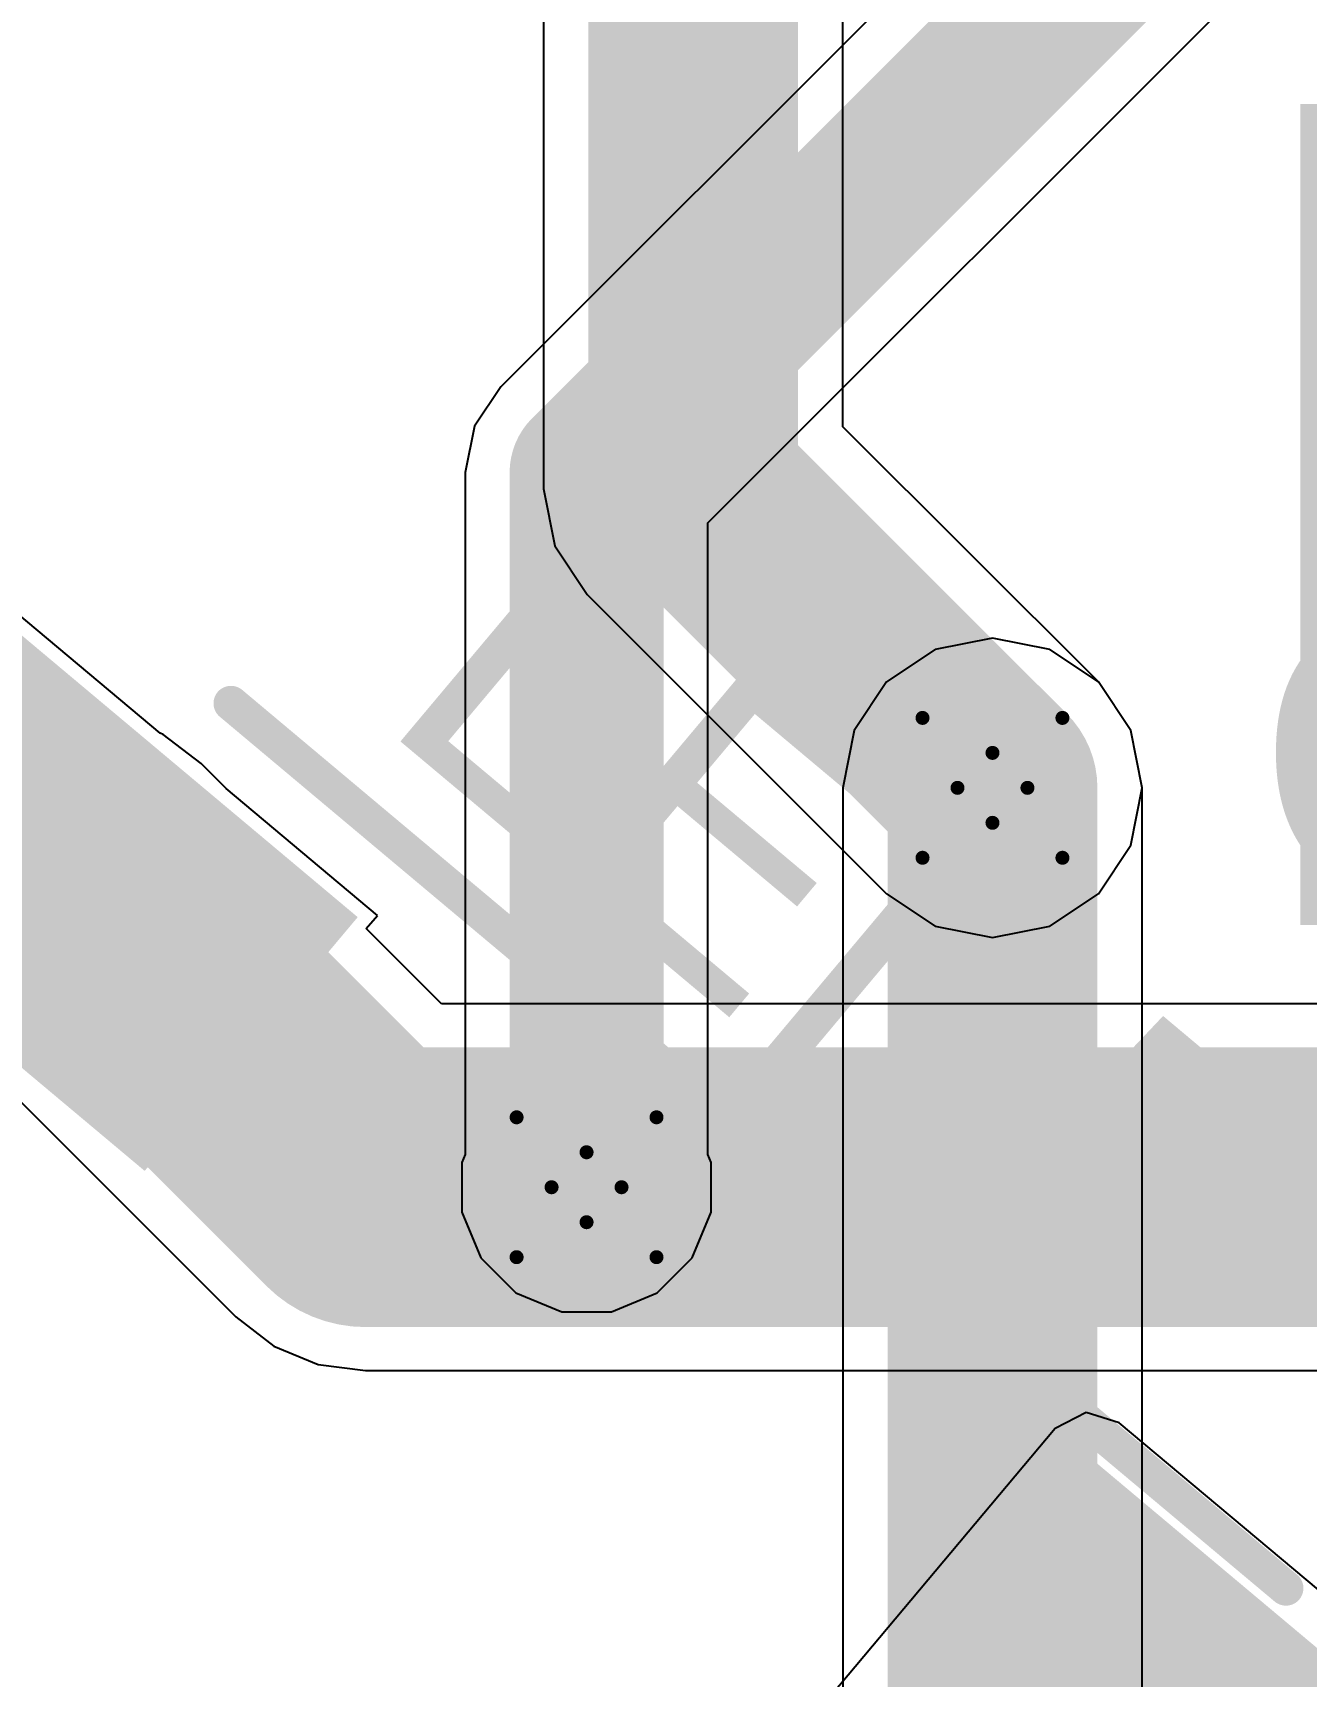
# Model space of a CAD drawing. Header units: inches. Extents: x -5 to 426, y -53 to 116.
# Drawn here: x 6.15 to 10.77, y -42.32 to -36.35 of the extents above; entities that cross this region are included whole.
import ezdxf

# ---------------------------------------------------------------- set-up
doc = ezdxf.new("R2010")
doc.units = ezdxf.units.IN
for name, color, linetype in [('Board Outline', 216, 'Continuous'), ('Bottom Layer', 5, 'Continuous'), ('Drill Drawing', 1, 'Continuous'), ('Top Layer', 1, 'Continuous'), ('Top Overlay', 2, 'Continuous'), ('Top Paste', 8, 'Continuous'), ('Top Solder', 216, 'Continuous'), ('Via Holes', 16, 'Continuous')]:
    doc.layers.add(name, color=color, linetype=linetype)
doc.styles.add('Arial', font='', dxfattribs={"height": 0.2})
doc.styles.get('Arial').set_extended_font_data('Arial')

# ---------------------------------------------------------------- blocks, each defined once
blk = doc.blocks.new('WS2812B_XF02_W_25')
at = {"layer": 'Top Layer'}
for points in [[(-3.25, 2.15), (-1.75, 2.15), (-1.75, 1.15), (-3.25, 1.15)], [(3.25, 1.15), (1.75, 1.15), (1.75, 2.15), (3.25, 2.15)]]:
    blk.add_hatch(color=1, dxfattribs=at).paths.add_polyline_path(points)
at = {"layer": 'Top Paste'}
for points in [[(-3.25, 2.15), (-1.75, 2.15), (-1.75, 1.15), (-3.25, 1.15)], [(3.25, 1.15), (1.75, 1.15), (1.75, 2.15), (3.25, 2.15)]]:
    blk.add_hatch(color=8, dxfattribs=at).paths.add_polyline_path(points)
at = {"layer": 'Top Solder'}
for points in [[(-3.3516, 2.2516), (-1.6484, 2.2516), (-1.6484, 1.0484), (-3.3516, 1.0484)], [(3.3516, 1.0484), (1.6484, 1.0484), (1.6484, 2.2516), (3.3516, 2.2516)]]:
    blk.add_hatch(color=216, dxfattribs=at).paths.add_polyline_path(points)
at = {"layer": 'Top Overlay'}
blk.add_lwpolyline([(-2.5, 2.5508, 0.127, 0.127, 0), (2.5, 2.5508, 0.127, 0.127, 0)], format="xyseb", dxfattribs=at)
for points in [[(-2.5318, 2.5508, 0.0635, 0.0635, 1), (-2.4683, 2.5508, 0.0635, 0.0635, 1)], [(2.4682, 2.5508, 0.0635, 0.0635, 1), (2.5317, 2.5508, 0.0635, 0.0635, 1)]]:
    blk.add_lwpolyline(points, format="xyseb", close=True, dxfattribs=at)

msp = doc.modelspace()

# ---------------------------------------------------------------- hatches: boundary and pattern name
at = {"layer": 'Bottom Layer'}
h = msp.add_hatch(color=5, dxfattribs=at)
edge = h.paths.add_edge_path()
edge.add_arc((9.6337, -39.089), 0.3, 0, 360)
h = msp.add_hatch(color=5, dxfattribs=at)
edge = h.paths.add_edge_path()
edge.add_arc((8.1599, -40.5396), 0.3, 0, 360)
at = {"layer": 'Top Layer'}
for points in [[(10.7513, -39.5871), (17.4442, -39.5871), (17.4442, -36.6051), (10.7513, -36.6051)], [(9.1479, -42.5229), (10.8559, -43.9561), (11.6961, -42.9548), (9.9881, -41.5216)]]:
    msp.add_hatch(color=1, dxfattribs=at).paths.add_polyline_path(points)
h = msp.add_hatch(color=1, dxfattribs=at)
edge = h.paths.add_edge_path()
edge.add_arc((9.6337, -39.089), 0.3, 0, 360)
h = msp.add_hatch(color=1, dxfattribs=at)
edge = h.paths.add_edge_path()
edge.add_arc((8.1599, -40.5396), 0.3, 0, 360)
at = {"layer": 'Via Holes'}
h = msp.add_hatch(color=7, dxfattribs=at)
edge = h.paths.add_edge_path()
edge.add_arc((9.6337, -39.089), 0.15, 0, 360)
h = msp.add_hatch(color=7, dxfattribs=at)
edge = h.paths.add_edge_path()
edge.add_arc((8.1599, -40.5396), 0.15, 0, 360)

# ---------------------------------------------------------------- linework, layer by layer
at = {"layer": 'Board Outline'}
msp.add_lwpolyline([(49.7725, 6.3481, 0.254, 0.254, -1.144567), (-0.2979, -38.4414, 0.254, 0.254, 0)], format="xyseb", dxfattribs=at)
at = {"layer": 'Bottom Layer'}
for p, q in [((10.0564, -35.4249), (7.8486, -37.6327)), ((8.6002, -38.1264), (10.679, -36.0475)), ((7.8486, -37.6327), (7.7532, -37.7756)), ((7.7532, -37.7756), (7.7196, -37.944)), ((7.7196, -37.944), (7.7196, -40.4203)), ((8.6002, -40.4203), (8.6002, -38.1264)), ((9.6337, -38.5452), (9.4255, -38.5866)), ((9.8418, -38.5866), (9.6337, -38.5452)), ((9.4255, -38.5866), (9.2491, -38.7045)), ((10.0182, -38.7045), (9.8418, -38.5866)), ((9.2491, -38.7045), (9.1312, -38.8809)), ((10.1361, -38.8809), (10.0182, -38.7045)), ((9.1312, -38.8809), (9.0898, -39.089)), ((10.1775, -39.089), (10.1361, -38.8809)), ((9.0898, -39.089), (9.0898, -44.248)), ((10.1775, -44.0227), (10.1775, -39.089)), ((7.7196, -40.4203), (7.7075, -40.4496)), ((7.7075, -40.4496), (7.7075, -40.6296)), ((8.6123, -40.4496), (8.6002, -40.4203)), ((8.6123, -40.6296), (8.6123, -40.4496)), ((7.7075, -40.6296), (7.7764, -40.7958)), ((8.5434, -40.7958), (8.6123, -40.6296)), ((7.7764, -40.7958), (7.9036, -40.9231)), ((8.4162, -40.9231), (8.5434, -40.7958)), ((7.9036, -40.9231), (8.0699, -40.992)), ((8.2499, -40.992), (8.4162, -40.9231)), ((8.0699, -40.992), (8.2499, -40.992))]:
    msp.add_line(p, q, dxfattribs=at)
for points in [[(8.1599, -37.944, 0.5588, 0.5588, 0), (10.4521, -35.6519, 0.5588, 0.5588, 0)], [(8.1599, -40.5396, 0.5588, 0.5588, 0), (8.1599, -37.944, 0.5588, 0.5588, 0)], [(9.6337, -44.248, 0.762, 0.762, 0), (9.6337, -39.089, 0.762, 0.762, 0)]]:
    msp.add_lwpolyline(points, format="xyseb", dxfattribs=at)
for points in [[(8.0202, -37.944, 0.2794, 0.2794, 1), (8.2996, -37.944, 0.2794, 0.2794, 1)], [(8.0202, -37.944, 0.2794, 0.2794, 1), (8.2996, -37.944, 0.2794, 0.2794, 1)], [(9.4432, -39.089, 0.381, 0.381, 1), (9.8242, -39.089, 0.381, 0.381, 1)], [(8.0202, -40.5396, 0.2794, 0.2794, 1), (8.2996, -40.5396, 0.2794, 0.2794, 1)]]:
    msp.add_lwpolyline(points, format="xyseb", close=True, dxfattribs=at)
at = {"layer": 'Drill Drawing'}
for points in [[(9.3797, -38.835, 0.0508, 0.0508, 0), (9.6337, -38.962, 0.0508, 0.0508, 0)], [(9.3797, -38.835, 0.0508, 0.0508, 0), (9.5067, -39.089, 0.0508, 0.0508, 0)], [(9.6337, -38.962, 0.0508, 0.0508, 0), (9.8877, -38.835, 0.0508, 0.0508, 0)], [(9.7607, -39.089, 0.0508, 0.0508, 0), (9.8877, -38.835, 0.0508, 0.0508, 0)], [(9.3797, -39.343, 0.0508, 0.0508, 0), (9.5067, -39.089, 0.0508, 0.0508, 0)], [(9.7607, -39.089, 0.0508, 0.0508, 0), (9.8877, -39.343, 0.0508, 0.0508, 0)], [(9.3797, -39.343, 0.0508, 0.0508, 0), (9.6337, -39.216, 0.0508, 0.0508, 0)], [(9.6337, -39.216, 0.0508, 0.0508, 0), (9.8877, -39.343, 0.0508, 0.0508, 0)], [(7.9059, -40.2856, 0.0508, 0.0508, 0), (8.1599, -40.4126, 0.0508, 0.0508, 0)], [(7.9059, -40.2856, 0.0508, 0.0508, 0), (8.0329, -40.5396, 0.0508, 0.0508, 0)], [(8.1599, -40.4126, 0.0508, 0.0508, 0), (8.4139, -40.2856, 0.0508, 0.0508, 0)], [(8.2869, -40.5396, 0.0508, 0.0508, 0), (8.4139, -40.2856, 0.0508, 0.0508, 0)], [(7.9059, -40.7936, 0.0508, 0.0508, 0), (8.0329, -40.5396, 0.0508, 0.0508, 0)], [(8.2869, -40.5396, 0.0508, 0.0508, 0), (8.4139, -40.7936, 0.0508, 0.0508, 0)], [(7.9059, -40.7936, 0.0508, 0.0508, 0), (8.1599, -40.6666, 0.0508, 0.0508, 0)], [(8.1599, -40.6666, 0.0508, 0.0508, 0), (8.4139, -40.7936, 0.0508, 0.0508, 0)]]:
    msp.add_lwpolyline(points, format="xyseb", dxfattribs=at)
for points in [[(9.367, -38.835, 0.0254, 0.0254, 1), (9.3924, -38.835, 0.0254, 0.0254, 1)], [(9.367, -38.835, 0.0254, 0.0254, 1), (9.3924, -38.835, 0.0254, 0.0254, 1)], [(9.875, -38.835, 0.0254, 0.0254, 1), (9.9004, -38.835, 0.0254, 0.0254, 1)], [(9.875, -38.835, 0.0254, 0.0254, 1), (9.9004, -38.835, 0.0254, 0.0254, 1)], [(9.621, -38.962, 0.0254, 0.0254, 1), (9.6464, -38.962, 0.0254, 0.0254, 1)], [(9.621, -38.962, 0.0254, 0.0254, 1), (9.6464, -38.962, 0.0254, 0.0254, 1)], [(9.494, -39.089, 0.0254, 0.0254, 1), (9.5194, -39.089, 0.0254, 0.0254, 1)], [(9.494, -39.089, 0.0254, 0.0254, 1), (9.5194, -39.089, 0.0254, 0.0254, 1)], [(9.748, -39.089, 0.0254, 0.0254, 1), (9.7734, -39.089, 0.0254, 0.0254, 1)], [(9.748, -39.089, 0.0254, 0.0254, 1), (9.7734, -39.089, 0.0254, 0.0254, 1)], [(9.621, -39.216, 0.0254, 0.0254, 1), (9.6464, -39.216, 0.0254, 0.0254, 1)], [(9.621, -39.216, 0.0254, 0.0254, 1), (9.6464, -39.216, 0.0254, 0.0254, 1)], [(9.367, -39.343, 0.0254, 0.0254, 1), (9.3924, -39.343, 0.0254, 0.0254, 1)], [(9.367, -39.343, 0.0254, 0.0254, 1), (9.3924, -39.343, 0.0254, 0.0254, 1)], [(9.875, -39.343, 0.0254, 0.0254, 1), (9.9004, -39.343, 0.0254, 0.0254, 1)], [(9.875, -39.343, 0.0254, 0.0254, 1), (9.9004, -39.343, 0.0254, 0.0254, 1)], [(7.8932, -40.2856, 0.0254, 0.0254, 1), (7.9186, -40.2856, 0.0254, 0.0254, 1)], [(7.8932, -40.2856, 0.0254, 0.0254, 1), (7.9186, -40.2856, 0.0254, 0.0254, 1)], [(8.4012, -40.2856, 0.0254, 0.0254, 1), (8.4266, -40.2856, 0.0254, 0.0254, 1)], [(8.4012, -40.2856, 0.0254, 0.0254, 1), (8.4266, -40.2856, 0.0254, 0.0254, 1)], [(8.1472, -40.4126, 0.0254, 0.0254, 1), (8.1726, -40.4126, 0.0254, 0.0254, 1)], [(8.1472, -40.4126, 0.0254, 0.0254, 1), (8.1726, -40.4126, 0.0254, 0.0254, 1)], [(8.0202, -40.5396, 0.0254, 0.0254, 1), (8.0456, -40.5396, 0.0254, 0.0254, 1)], [(8.0202, -40.5396, 0.0254, 0.0254, 1), (8.0456, -40.5396, 0.0254, 0.0254, 1)], [(8.2742, -40.5396, 0.0254, 0.0254, 1), (8.2996, -40.5396, 0.0254, 0.0254, 1)], [(8.2742, -40.5396, 0.0254, 0.0254, 1), (8.2996, -40.5396, 0.0254, 0.0254, 1)], [(8.1472, -40.6666, 0.0254, 0.0254, 1), (8.1726, -40.6666, 0.0254, 0.0254, 1)], [(8.1472, -40.6666, 0.0254, 0.0254, 1), (8.1726, -40.6666, 0.0254, 0.0254, 1)], [(7.8932, -40.7936, 0.0254, 0.0254, 1), (7.9186, -40.7936, 0.0254, 0.0254, 1)], [(7.8932, -40.7936, 0.0254, 0.0254, 1), (7.9186, -40.7936, 0.0254, 0.0254, 1)], [(8.4012, -40.7936, 0.0254, 0.0254, 1), (8.4266, -40.7936, 0.0254, 0.0254, 1)], [(8.4012, -40.7936, 0.0254, 0.0254, 1), (8.4266, -40.7936, 0.0254, 0.0254, 1)]]:
    msp.add_lwpolyline(points, format="xyseb", close=True, dxfattribs=at)
at = {"layer": 'Top Layer'}
for p, q in [((8.0032, -35.7164), (8.0032, -38.0024)), ((9.0909, -37.7772), (9.0909, -35.9417)), ((10.0182, -38.7045), (9.0909, -37.7772)), ((8.0032, -38.0024), (8.0446, -38.2105)), ((8.0446, -38.2105), (8.1625, -38.387)), ((6.612, -38.8906), (6.018, -38.3922)), ((8.1625, -38.387), (9.2491, -39.4736)), ((10.1361, -38.8809), (10.0182, -38.7045)), ((6.623, -38.8952), (6.612, -38.8906)), ((6.761, -39.001), (6.623, -38.8952)), ((10.1775, -39.089), (10.1361, -38.8809)), ((6.8516, -39.0916), (6.761, -39.001)), ((7.4006, -39.5523), (6.8516, -39.0916)), ((10.1361, -39.2971), (10.1775, -39.089)), ((10.0182, -39.4736), (10.1361, -39.2971)), ((9.2491, -39.4736), (9.4255, -39.5915)), ((9.8418, -39.5915), (10.0182, -39.4736)), ((7.3603, -39.6004), (7.4006, -39.5523)), ((7.6334, -39.8735), (7.3603, -39.6004)), ((9.4255, -39.5915), (9.6337, -39.6329)), ((9.6337, -39.6329), (9.8418, -39.5915)), ((14.563, -39.8735), (7.6334, -39.8735)), ((5.819, -39.943), (6.8865, -41.0106)), ((6.8865, -41.0106), (6.8865, -41.0106)), ((6.8865, -41.0106), (7.0245, -41.1164)), ((7.0245, -41.1164), (7.1851, -41.183)), ((7.1851, -41.183), (7.3575, -41.2057)), ((7.3575, -41.2057), (7.3575, -41.2057)), ((7.3575, -41.2057), (12.5802, -41.2057)), ((9.9737, -41.3573), (9.8617, -41.4156)), ((10.0941, -41.3952), (9.9737, -41.3573)), ((9.8617, -41.4156), (9.0216, -42.4168)), ((11.8021, -42.8284), (10.0941, -41.3952))]:
    msp.add_line(p, q, dxfattribs=at)
for points in [[(8.5471, -38.0024, 0.762, 0.762, 0), (8.5471, -35.7164, 0.762, 0.762, 0)], [(8.5471, -38.0024, 0.762, 0.762, 0), (9.6337, -39.089, 0.762, 0.762, 0)], [(6.29, -39.472, 1.016, 1.016, 0), (7.3575, -40.5396, 1.016, 1.016, 0)], [(7.3575, -40.5396, 1.016, 1.016, 0), (14.1803, -40.5396, 1.016, 1.016, 0)]]:
    msp.add_lwpolyline(points, format="xyseb", dxfattribs=at)
for points in [[(8.3566, -38.0024, 0.381, 0.381, 1), (8.7376, -38.0024, 0.381, 0.381, 1)], [(8.3566, -38.0024, 0.381, 0.381, 1), (8.7376, -38.0024, 0.381, 0.381, 1)], [(9.4432, -39.089, 0.381, 0.381, 1), (9.8242, -39.089, 0.381, 0.381, 1)], [(6.036, -39.472, 0.508, 0.508, 1), (6.544, -39.472, 0.508, 0.508, 1)], [(7.1035, -40.5396, 0.508, 0.508, 1), (7.6115, -40.5396, 0.508, 0.508, 1)], [(7.1035, -40.5396, 0.508, 0.508, 1), (7.6115, -40.5396, 0.508, 0.508, 1)]]:
    msp.add_lwpolyline(points, format="xyseb", close=True, dxfattribs=at)

# ---------------------------------------------------------------- block references
at = {"rotation": 320}
msp.add_blockref('WS2812B_XF02_W_25', (7.1445, -42.343), dxfattribs=at)

# ---------------------------------------------------------------- texts
at = {"layer": 'Top Overlay', "style": 'Arial'}
msp.add_text('LED5', height=1.016, rotation=320, dxfattribs=at).set_placement((7.395, -38.8456))
msp.add_text('C26', height=1.016, dxfattribs=at).set_placement((10.5908, -39.4726))

doc.saveas('drawing.dxf')
